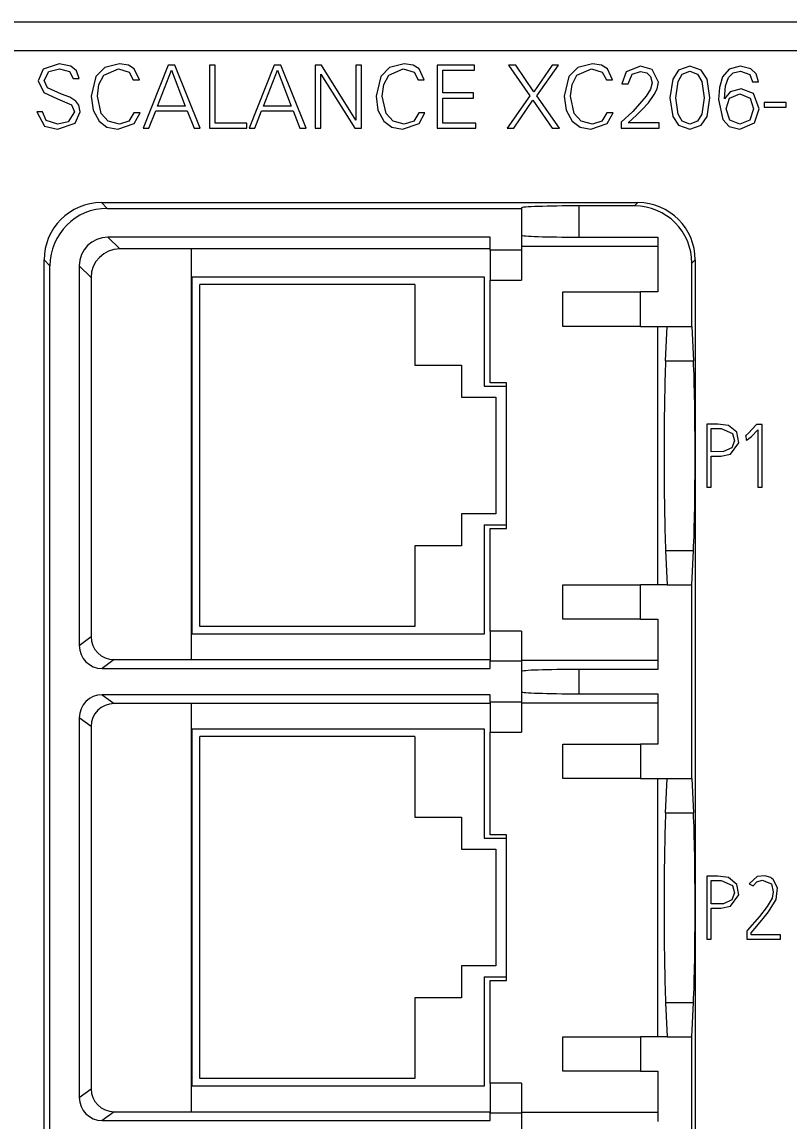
# Model space of a CAD drawing. Header units: millimetres. Extents: x 0 to 841, y 0 to 594.
# Drawn here: x 157.9 to 184.62, y 356.99 to 395.28 of the extents above; entities that cross this region are included whole.
import ezdxf

# ---------------------------------------------------------------- set-up
doc = ezdxf.new("R2010")
doc.units = ezdxf.units.MM
for name, color, linetype in [('1', 7, 'Continuous'), ('200', 7, 'Continuous'), ('66', 7, 'Continuous')]:
    doc.layers.add(name, color=color, linetype=linetype)
doc.styles.add('iso-1', font='isocp.shx')
doc.dimstyles.get("Standard").update_dxf_attribs({"dimtxt": 0.18, "dimasz": 0.18, "dimexe": 0.18, "dimexo": 0.0625, "dimgap": 0.09, "dimtad": 0, "dimtih": 1, "dimtoh": 1, "dimdec": 4, "dimzin": 0, "dimdsep": 46, "dimtxsty": 'Standard', "dimcen": 0.09, "dimadec": 0, "dimazin": 0, "dimtfac": 1, "dimtdec": 4, "dimtofl": 0, "dimtmove": 0, "dimatfit": 3, "dimfxl": 1, "dimtolj": 1, "dimtzin": 0, "dimarcsym": 0})

# ---------------------------------------------------------------- blocks, each defined once
blk = doc.blocks.new('_U5')
at = {"layer": '200', "color": 7, "lineweight": 13}
for p, q in [((192.111763, 395.28336), (214.633452, 395.28336)), ((213.133452, 395.28336), (213.133452, 237.781611)), ((178.111763, 237.781611), (214.633452, 237.781611))]:
    blk.add_line(p, q, dxfattribs=at)
at = {"layer": '200', "color": 7, "lineweight": 25}
for points in [[(213.133452, 395.28336), (213.594235, 391.783362), (212.672668, 391.783359)], [(213.133452, 237.781611), (212.672668, 241.28161), (213.594235, 241.281613)]]:
    blk.add_solid(points, dxfattribs=at)
at = {"layer": '200', "color": 7, "linetype": 'Continuous', "lineweight": 18, "insert": (212.747899, 312.165775), "char_height": 3.5, "attachment_point": 7, "rotation": 90, "line_spacing_factor": 0.963855, "style": 'iso-1'}
blk.add_mtext('\\W0.6223;157,5', dxfattribs=at)

msp = doc.modelspace()

# ---------------------------------------------------------------- linework, layer by layer
at = {"layer": '1', "color": 7, "linetype": 'Continuous', "lineweight": 13}
for p, q in [((154.672798, 395.28336), (192.111763, 395.28336)), ((192.111763, 394.28336), (155.621763, 394.28336)), ((160.668291, 388.991091), (179.349258, 388.991091)), ((160.668291, 388.991091), (160.870831, 388.788551)), ((160.870831, 388.788551), (175.296279, 388.788551)), ((175.296279, 388.806118), (175.296279, 388.788551)), ((175.296279, 388.788551), (175.296279, 387.329982)), ((177.29623, 388.875957), (177.29623, 387.787178)), ((179.234124, 388.875957), (177.29623, 388.875957)), ((179.234124, 388.875957), (179.349258, 388.991091)), ((174.203163, 387.787781), (160.892624, 387.787781)), ((160.892624, 387.787781), (161.304794, 387.375611)), ((174.203163, 387.329982), (174.203163, 387.787676)), ((177.29623, 387.787178), (180.048558, 387.787178)), ((180.048558, 387.787178), (180.048558, 385.876982)), ((163.788284, 387.375611), (161.304794, 387.375611)), ((163.788284, 387.375611), (163.788284, 373.068209)), ((174.203163, 387.375611), (163.788284, 387.375611)), ((175.296279, 387.329982), (174.203163, 387.329982)), ((174.203163, 387.329982), (174.203163, 386.291027)), ((180.048558, 387.462415), (175.296279, 387.462415)), ((175.296279, 387.329982), (175.296279, 386.291027)), ((158.669509, 326.111645), (158.669509, 386.99231)), ((158.87205, 386.789769), (158.669509, 386.99231)), ((158.87205, 326.314185), (158.87205, 386.789769)), ((159.893234, 386.78839), (159.893234, 373.558679)), ((160.305403, 386.37622), (159.893234, 386.78839)), ((181.34804, 386.99231), (181.232906, 386.877176)), ((181.232906, 384.676982), (181.232906, 386.877176)), ((181.34804, 386.99231), (181.34804, 326.111645)), ((160.305403, 386.37622), (160.305403, 373.867752)), ((163.818284, 386.401746), (173.994284, 386.401746)), ((163.818284, 386.401746), (163.818284, 373.955746)), ((173.994284, 386.401746), (173.994284, 382.591746)), ((164.088284, 374.222446), (164.088284, 386.135046)), ((171.581284, 386.135046), (164.088284, 386.135046)), ((171.581284, 386.135046), (171.581284, 383.328346)), ((174.203163, 382.712415), (174.203163, 386.291027)), ((174.203163, 386.291027), (175.296279, 386.291027)), ((176.739117, 385.876982), (179.439117, 385.876982)), ((176.739117, 384.676982), (176.739117, 385.876982)), ((180.048558, 385.876982), (179.439117, 385.876982)), ((179.439117, 384.676982), (179.439117, 385.876982)), ((179.439117, 384.676982), (176.739117, 384.676982)), ((179.439117, 384.676982), (180.373321, 384.676982)), ((180.048558, 375.676982), (180.048558, 384.676982)), ((180.318901, 383.481188), (180.373321, 384.676982)), ((180.373321, 384.676982), (181.232906, 384.676982)), ((181.232906, 384.676982), (181.287326, 383.481188)), ((171.581284, 383.328346), (173.206884, 383.328346)), ((173.206884, 383.328346), (173.206884, 382.210746)), ((180.318901, 383.481188), (181.287326, 383.481188)), ((173.994284, 382.591746), (174.774542, 382.591746)), ((174.774551, 382.712415), (174.203163, 382.712415)), ((174.774551, 377.641548), (174.774551, 382.712415)), ((173.206884, 382.210746), (174.400684, 382.210746)), ((174.400684, 382.210746), (174.400684, 378.146746)), ((174.400684, 378.146746), (173.206884, 378.146746)), ((173.206884, 378.146746), (173.206884, 377.029146)), ((173.994284, 377.765746), (174.774542, 377.765746)), ((173.994284, 377.765746), (173.994284, 373.955746)), ((174.203163, 374.062936), (174.203163, 377.641548)), ((174.203163, 377.641548), (174.774551, 377.641548)), ((173.206884, 377.029146), (171.581284, 377.029146)), ((171.581284, 377.029146), (171.581284, 374.222446)), ((180.318901, 376.872775), (181.287326, 376.872775)), ((180.318901, 376.872775), (180.373321, 375.676982)), ((181.232906, 375.676982), (181.287326, 376.872775)), ((176.739117, 375.676982), (179.439117, 375.676982)), ((176.739117, 374.476982), (176.739117, 375.676982)), ((180.373321, 375.676982), (179.439117, 375.676982)), ((179.439117, 374.476982), (179.439117, 375.676982)), ((180.373321, 375.676982), (181.232906, 375.676982)), ((181.232906, 368.926982), (181.232906, 375.676982)), ((171.581284, 374.222446), (164.088284, 374.222446)), ((179.439117, 374.476982), (176.739117, 374.476982)), ((179.439117, 374.476982), (180.048558, 374.476982)), ((180.048558, 374.476982), (180.048558, 372.725714)), ((159.893234, 373.558679), (160.305403, 373.867752)), ((173.994284, 373.955746), (163.818284, 373.955746)), ((174.203163, 374.062936), (174.203163, 373.023981)), ((175.296279, 374.062936), (174.203163, 374.062936)), ((175.296279, 374.062936), (175.296279, 373.023981)), ((161.10516, 373.068209), (160.69299, 372.759136)), ((161.10516, 373.068209), (163.788284, 373.068209)), ((163.788284, 373.068209), (174.203163, 373.068209)), ((174.203163, 373.023981), (175.296279, 373.023981)), ((174.203163, 372.759215), (174.203163, 373.023981)), ((175.296279, 373.050477), (180.048558, 373.050477)), ((175.296279, 373.023981), (175.296279, 371.579982)), ((160.69299, 372.759136), (174.203163, 372.759136)), ((177.29623, 372.725714), (177.29623, 371.878241)), ((180.048558, 372.725714), (177.29623, 372.725714)), ((174.203163, 371.844818), (160.69299, 371.844818)), ((160.69299, 371.844818), (161.10516, 371.535746)), ((174.203163, 371.579982), (174.203163, 371.84474)), ((177.29623, 371.878241), (180.048558, 371.878241)), ((180.048558, 371.878241), (180.048558, 370.126982)), ((163.788284, 371.535746), (161.10516, 371.535746)), ((163.788284, 371.535746), (163.788284, 357.318209)), ((174.203163, 371.535746), (163.788284, 371.535746)), ((175.296279, 371.579982), (174.203163, 371.579982)), ((174.203163, 371.579982), (174.203163, 370.541027)), ((175.296279, 371.579982), (175.296279, 370.541027)), ((180.048558, 371.553478), (175.296279, 371.553478)), ((159.893234, 371.045275), (159.893234, 357.808679)), ((160.305403, 370.736203), (159.893234, 371.045275)), ((160.305403, 370.736203), (160.305403, 358.117752)), ((163.818284, 370.653746), (163.818284, 358.207746)), ((163.818284, 370.653746), (173.994284, 370.653746)), ((164.088284, 358.474446), (164.088284, 370.387046)), ((171.581284, 370.387046), (164.088284, 370.387046)), ((171.581284, 370.387046), (171.581284, 367.580346)), ((173.994284, 370.653746), (173.994284, 366.843746)), ((174.203163, 366.962415), (174.203163, 370.541027)), ((174.203163, 370.541027), (175.296279, 370.541027)), ((176.739117, 370.126982), (179.439117, 370.126982)), ((176.739117, 368.926982), (176.739117, 370.126982)), ((180.048558, 370.126982), (179.439117, 370.126982)), ((179.439117, 370.126982), (179.439117, 368.926982)), ((179.439117, 368.926982), (176.739117, 368.926982)), ((179.439117, 368.926982), (180.373321, 368.926982)), ((180.048558, 359.926982), (180.048558, 368.926982)), ((180.318901, 367.731188), (180.373321, 368.926982)), ((180.373321, 368.926982), (181.232906, 368.926982)), ((181.232906, 368.926982), (181.287326, 367.731188)), ((180.318901, 367.731188), (181.287326, 367.731188)), ((171.581284, 367.580346), (173.206884, 367.580346)), ((173.206884, 367.580346), (173.206884, 366.462746)), ((173.994284, 366.843746), (174.774542, 366.843746)), ((174.774551, 366.962415), (174.203163, 366.962415)), ((174.774551, 361.891548), (174.774551, 366.962415)), ((173.206884, 366.462746), (174.400684, 366.462746)), ((174.400684, 366.462746), (174.400684, 362.398746)), ((174.400684, 362.398746), (173.206884, 362.398746)), ((173.206884, 362.398746), (173.206884, 361.281146)), ((173.994284, 362.017746), (174.774542, 362.017746)), ((173.994284, 362.017746), (173.994284, 358.207746)), ((174.203163, 358.312936), (174.203163, 361.891548)), ((174.203163, 361.891548), (174.774551, 361.891548)), ((173.206884, 361.281146), (171.581284, 361.281146)), ((171.581284, 361.281146), (171.581284, 358.474446)), ((180.318901, 361.122775), (181.287326, 361.122775)), ((180.318901, 361.122775), (180.373321, 359.926982)), ((181.232906, 359.926982), (181.287326, 361.122775)), ((176.739117, 359.926982), (179.439117, 359.926982)), ((176.739117, 358.726982), (176.739117, 359.926982)), ((180.373321, 359.926982), (179.439117, 359.926982)), ((179.439117, 359.926982), (179.439117, 358.726982)), ((180.373321, 359.926982), (181.232906, 359.926982)), ((181.232906, 353.176982), (181.232906, 359.926982)), ((171.581284, 358.474446), (164.088284, 358.474446)), ((179.439117, 358.726982), (176.739117, 358.726982)), ((179.439117, 358.726982), (180.048558, 358.726982)), ((180.048558, 358.726982), (180.048558, 356.975714)), ((159.893234, 357.808679), (160.305403, 358.117752)), ((173.994284, 358.207746), (163.818284, 358.207746)), ((174.203163, 358.312936), (174.203163, 357.273981)), ((175.296279, 358.312936), (174.203163, 358.312936)), ((175.296279, 358.312936), (175.296279, 357.273981)), ((161.10516, 357.318209), (160.69299, 357.009136)), ((161.10516, 357.318209), (163.788284, 357.318209)), ((163.788284, 357.318209), (174.203163, 357.318209)), ((174.203163, 357.273981), (175.296279, 357.273981)), ((174.203163, 357.009215), (174.203163, 357.273981)), ((175.296279, 357.300477), (180.048558, 357.300477)), ((175.296279, 357.273981), (175.296279, 355.829982)), ((160.69299, 357.009136), (174.203163, 357.009136))]:
    msp.add_line(p, q, dxfattribs=at)
for centre, major_axis, ratio, start_param, end_param in [((160.670728, 386.989872), (-1.415937, 1.415937), 0.998783, 5.498396131, 7.067974483), ((160.873269, 386.787332), (-1.415937, 1.415937), 0.998783, 5.498396131, 7.067974483), ((177.29623, 388.806118), (1.999951, 0), 0.034921, 1.570796327, 3.141592654), ((179.231687, 386.874738), (1.415937, 1.415937), 0.998783, 5.498396131, 7.067974483), ((179.346821, 386.989872), (1.415937, 1.415937), 0.998783, 5.498396131, 7.067974483), ((160.893843, 386.787171), (-0.707969, 0.707969), 0.998783, 5.498396131, 7.067974483), ((177.29623, 387.857018), (1.999951, 0), 0.034921, 3.141592654, 4.71238898), ((161.306013, 386.375001), (-0.707969, 0.707969), 0.998783, 5.498396131, 7.067974483), ((180.40744, 380.176982), (0, 4.164861), 0.034921, 0.654498469, 2.487094184), ((181.198788, 380.176982), (0, 4.164861), 0.034921, 3.796091123, 5.628686838), ((161.105891, 373.868483), (-0.64065, -0.480402), 0.999049, 5.640226247, 7.210109012), ((160.693721, 373.55941), (-0.64065, -0.480402), 0.999049, 5.640226247, 7.210109012), ((177.29623, 372.655874), (1.999951, 0), 0.034921, 1.570796327, 3.141592654), ((160.693721, 371.044544), (-0.64065, 0.480402), 0.999049, 5.356261603, 6.926144367), ((177.29623, 371.948081), (1.999951, 0), 0.034921, 3.141592654, 4.71238898), ((161.105891, 370.735472), (-0.64065, 0.480402), 0.999049, 5.356261603, 6.926144367), ((180.40744, 364.426982), (0, 4.164861), 0.034921, 0.654498469, 2.487094184), ((181.198788, 364.426982), (0, 4.164861), 0.034921, 3.796091123, 5.628686838), ((161.105891, 358.118483), (-0.64065, -0.480402), 0.999049, 5.640226247, 7.210109012), ((160.693721, 357.80941), (-0.64065, -0.480402), 0.999049, 5.640226247, 7.210109012)]:
    msp.add_ellipse(centre, major_axis=major_axis, ratio=ratio, start_param=start_param, end_param=end_param, dxfattribs=at)
at = {"layer": '66', "color": 7, "linetype": 'Continuous', "lineweight": 13}
for p, q in [((162.991265, 393.784298), (162.118537, 391.58086)), ((163.226345, 393.784298), (162.991265, 393.784298)), ((164.105284, 391.58086), (163.226345, 393.784298)), ((164.622162, 393.784298), (164.426842, 393.784298)), ((164.426842, 393.784298), (164.426842, 391.58086)), ((164.622162, 391.757916), (164.622162, 393.784298)), ((166.679979, 393.784298), (165.807252, 391.58086)), ((166.915059, 393.784298), (166.679979, 393.784298)), ((167.793999, 391.58086), (166.915059, 393.784298)), ((168.335229, 393.784298), (168.115556, 393.784298)), ((168.115556, 393.784298), (168.115556, 391.58086)), ((169.53175, 391.864646), (168.335229, 393.784298)), ((169.72707, 393.784298), (169.53175, 393.784298)), ((169.53175, 393.784298), (169.53175, 391.864646)), ((169.72707, 391.58086), (169.72707, 393.784298)), ((173.666023, 393.784298), (172.356683, 393.784298)), ((172.356683, 393.784298), (172.356683, 391.58086)), ((173.666023, 393.607243), (173.666023, 393.784298)), ((175.098867, 393.784298), (174.839434, 393.784298)), ((174.839434, 393.784298), (175.584184, 392.713145)), ((175.721356, 392.853546), (175.098867, 393.784298)), ((176.368446, 393.784298), (175.721356, 392.853546)), ((175.82821, 392.713145), (176.591101, 393.784298)), ((176.591101, 393.784298), (176.368446, 393.784298)), ((159.684244, 393.311281), (159.885528, 393.311281)), ((161.775609, 393.268539), (161.989318, 393.268539)), ((162.621996, 392.349964), (163.107314, 393.607243)), ((163.107314, 393.607243), (163.583437, 392.349964)), ((166.31071, 392.349964), (166.796028, 393.607243)), ((166.796028, 393.607243), (167.272152, 392.349964)), ((168.310876, 391.58086), (168.310876, 393.466965)), ((168.310876, 393.466965), (169.494973, 391.58086)), ((171.696422, 393.268539), (171.910131, 393.268539)), ((172.552003, 392.810805), (172.552003, 393.607243)), ((172.552003, 393.607243), (173.666023, 393.607243)), ((178.252563, 393.268539), (178.466272, 393.268539)), ((178.790812, 393.125155), (179.013466, 393.125155)), ((183.348775, 393.198338), (183.553537, 393.198338)), ((173.623281, 392.810805), (172.552003, 392.810805)), ((172.552003, 391.757916), (172.552003, 392.633749)), ((172.552003, 392.633749), (173.623281, 392.633749)), ((173.623281, 392.633749), (173.623281, 392.810805)), ((175.584184, 392.713145), (174.799674, 391.58086)), ((175.025559, 391.58086), (175.694021, 392.563548)), ((175.694021, 392.563548), (176.362234, 391.58086)), ((176.615454, 391.58086), (175.82821, 392.713145)), ((158.615948, 392.151538), (158.414416, 392.151538)), ((162.013671, 392.114884), (161.79698, 392.114884)), ((162.322803, 391.58086), (162.557883, 392.185085)), ((162.557883, 392.185085), (163.653514, 392.185085)), ((163.583437, 392.349964), (162.621996, 392.349964)), ((163.653514, 392.185085), (163.891576, 391.58086)), ((166.011518, 391.58086), (166.246598, 392.185085)), ((166.246598, 392.185085), (167.342228, 392.185085)), ((167.272152, 392.349964), (166.31071, 392.349964)), ((167.342228, 392.185085), (167.58029, 391.58086)), ((171.934484, 392.114884), (171.717793, 392.114884)), ((178.490625, 392.114884), (178.273934, 392.114884)), ((184.518706, 392.478065), (183.749603, 392.478065)), ((183.749603, 392.478065), (183.749603, 392.316416)), ((183.749603, 392.316416), (184.518706, 392.316416)), ((184.518706, 392.316416), (184.518706, 392.478065)), ((165.732951, 391.757916), (164.622162, 391.757916)), ((165.732951, 391.58086), (165.732951, 391.757916)), ((173.711747, 391.757916), (172.552003, 391.757916)), ((173.711747, 391.58086), (173.711747, 391.757916)), ((178.769441, 391.788357), (178.769441, 391.58086)), ((180.096921, 391.766986), (179.016448, 391.766986)), ((180.096921, 391.58086), (180.096921, 391.766986)), ((162.118537, 391.58086), (162.322803, 391.58086)), ((163.891576, 391.58086), (164.105284, 391.58086)), ((164.426842, 391.58086), (165.732951, 391.58086)), ((165.807252, 391.58086), (166.011518, 391.58086)), ((167.58029, 391.58086), (167.793999, 391.58086)), ((168.115556, 391.58086), (168.310876, 391.58086)), ((169.494973, 391.58086), (169.72707, 391.58086)), ((172.356683, 391.58086), (173.711747, 391.58086)), ((174.799674, 391.58086), (175.025559, 391.58086)), ((176.362234, 391.58086), (176.615454, 391.58086)), ((178.769441, 391.58086), (180.096921, 391.58086)), ((181.747906, 381.274482), (181.747906, 379.074482)), ((181.903452, 381.118935), (182.254326, 381.118935)), ((181.903452, 380.310361), (181.903452, 381.118935)), ((183.483948, 381.262413), (183.462494, 381.23783)), ((183.676147, 381.262413), (183.483948, 381.262413)), ((183.523729, 381.073344), (183.523729, 379.071353)), ((183.676147, 379.071353), (183.676147, 381.262413)), ((183.096423, 380.86863), (183.114749, 380.874888)), ((183.114749, 380.874888), (183.124135, 380.719341)), ((181.903452, 379.074482), (181.903452, 380.154815)), ((181.747906, 379.074482), (181.903452, 379.074482)), ((183.523729, 379.071353), (183.676147, 379.071353)), ((181.747906, 365.524482), (181.747906, 363.324482)), ((181.903452, 364.560361), (181.903452, 365.368935)), ((181.903452, 365.368935), (182.254326, 365.368935)), ((183.224704, 365.252722), (183.361925, 365.182547)), ((181.903452, 363.324482), (181.903452, 364.404815)), ((183.16034, 363.626635), (183.142014, 363.60518)), ((183.142014, 363.60518), (183.142014, 363.324482)), ((183.294879, 363.476899), (183.294879, 363.550203)), ((184.313977, 363.476899), (183.294879, 363.476899)), ((184.313977, 363.324482), (184.313977, 363.476899)), ((181.747906, 363.324482), (181.903452, 363.324482)), ((183.142014, 363.324482), (184.313977, 363.324482))]:
    msp.add_line(p, q, dxfattribs=at)
for points in [[(159.195696, 393.82704), (158.632662, 393.636628), (158.466352, 393.231886)], [(158.667885, 393.24108), (158.837234, 393.555626), (159.208121, 393.649985)], [(159.885528, 393.311281), (159.800229, 393.58005), (159.599686, 393.742411), (159.195696, 393.82704)], [(159.208121, 393.649985), (159.554839, 393.556403), (159.684244, 393.311281)], [(161.29054, 393.82704), (160.780095, 393.702126), (160.471604, 393.384728), (160.310709, 392.70395)], [(160.524418, 392.697862), (160.580874, 393.103237), (160.752096, 393.425942), (161.259726, 393.649985)], [(161.259726, 393.649985), (161.633059, 393.532754), (161.775609, 393.268539)], [(161.989318, 393.268539), (161.811053, 393.6509), (161.603829, 393.774758), (161.29054, 393.82704)], [(171.211104, 393.82704), (170.700815, 393.702126), (170.392396, 393.384728), (170.231523, 392.70395)], [(170.445232, 392.697862), (170.501693, 393.103237), (170.672953, 393.425942), (171.180788, 393.649985)], [(171.180788, 393.649985), (171.55371, 393.532754), (171.696422, 393.268539)], [(171.910131, 393.268539), (171.73172, 393.6509), (171.524424, 393.774758), (171.211104, 393.82704)], [(177.767245, 393.82704), (177.2568, 393.702126), (176.94831, 393.384728), (176.787415, 392.70395)], [(177.001124, 392.697862), (177.057585, 393.103237), (177.228846, 393.425942), (177.73668, 393.649985)], [(177.73668, 393.649985), (178.10983, 393.532754), (178.252563, 393.268539)], [(178.466272, 393.268539), (178.287861, 393.6509), (178.080565, 393.774758), (177.767245, 393.82704)], [(179.443866, 393.738575), (178.948162, 393.543669), (178.790812, 393.125155)], [(180.069586, 393.183056), (179.844695, 393.626715), (179.443866, 393.738575)], [(181.858776, 392.642944), (181.76267, 393.292613), (181.554963, 393.605577), (181.16298, 393.738575), (180.770997, 393.605577), (180.563291, 393.292613), (180.467184, 392.642944)], [(182.918623, 393.738575), (182.527972, 393.637711), (182.299209, 393.373468), (182.19173, 393.003364), (182.164927, 392.584919)], [(183.553537, 393.198338), (183.472131, 393.478445), (183.290705, 393.64887), (182.918623, 393.738575)], [(179.013466, 393.125155), (179.155758, 393.464033), (179.440884, 393.558537)], [(179.440884, 393.558537), (179.661999, 393.507496), (179.787302, 393.385751), (179.846682, 393.164791)], [(180.67145, 392.642944), (180.750037, 393.21053), (180.898104, 393.462599), (181.16298, 393.567607), (181.427713, 393.462599), (181.575705, 393.21053), (181.654262, 392.642944)], [(182.369193, 392.60629), (182.407159, 393.055172), (182.505184, 393.352439), (182.674124, 393.51696), (182.924836, 393.567607)], [(182.924836, 393.567607), (183.245666, 393.448444), (183.348775, 393.198338)], [(158.466352, 393.231886), (158.662796, 392.825369), (159.131583, 392.60629)], [(159.272233, 392.771045), (158.782893, 392.991792), (158.667885, 393.24108)], [(179.846682, 393.164791), (179.79255, 392.942788), (179.639186, 392.700844)], [(179.718457, 392.471977), (179.923811, 392.75253), (180.028683, 392.957937), (180.069586, 393.183056)], [(182.943225, 392.954188), (182.566983, 392.848859), (182.369193, 392.60629)], [(183.580872, 392.255286), (183.377957, 392.792411), (182.943225, 392.954188)], [(159.131583, 392.60629), (159.619726, 392.3936), (159.723756, 392.148556)], [(159.775692, 392.530001), (159.566261, 392.663185), (159.272233, 392.771045)], [(159.925288, 392.157626), (159.877517, 392.384925), (159.775692, 392.530001)], [(160.310709, 392.70395), (160.377508, 392.215573), (160.586763, 391.822521), (160.859771, 391.621152), (161.235373, 391.547313)], [(161.29054, 391.724244), (160.902026, 391.828308), (160.658137, 392.09736), (160.524418, 392.697862)], [(170.231523, 392.70395), (170.298369, 392.215573), (170.507722, 391.822521), (170.780802, 391.621152), (171.156435, 391.547313)], [(171.211104, 391.724244), (170.822746, 391.828308), (170.578929, 392.09736), (170.445232, 392.697862)], [(176.787415, 392.70395), (176.854261, 392.215573), (177.063615, 391.822521), (177.336694, 391.621152), (177.712327, 391.547313)], [(177.767245, 391.724244), (177.37884, 391.828308), (177.134924, 392.09736), (177.001124, 392.697862)], [(179.639186, 392.700844), (179.174965, 392.168947), (178.769441, 391.788357)], [(180.467184, 392.642944), (180.563291, 391.994766), (180.770997, 391.682826), (181.16298, 391.550295), (181.554963, 391.682826), (181.76267, 391.994766), (181.858776, 392.642944)], [(181.654262, 392.642944), (181.575705, 392.076802), (181.427713, 391.825787), (181.16298, 391.721262), (180.898104, 391.825787), (180.750037, 392.076802), (180.67145, 392.642944)], [(182.164927, 392.584919), (182.309056, 391.890226), (182.535625, 391.645437), (182.906447, 391.550295)], [(182.903465, 391.721262), (182.552088, 391.868109), (182.427341, 392.255286), (182.544074, 392.632631), (182.903465, 392.783346)], [(182.903465, 392.783346), (183.260029, 392.632631), (183.376358, 392.255286), (183.252015, 391.868109), (182.903465, 391.721262)], [(158.414416, 392.151538), (158.686372, 391.65835), (159.140778, 391.547313)], [(159.152954, 391.724244), (158.743082, 391.848557), (158.615948, 392.151538)], [(159.140778, 391.547313), (159.756137, 391.756795), (159.925288, 392.157626)], [(159.723756, 392.148556), (159.503468, 391.803104), (159.152954, 391.724244)], [(161.235373, 391.547313), (161.810148, 391.746504), (162.013671, 392.114884)], [(161.79698, 392.114884), (161.623338, 391.830989), (161.29054, 391.724244)], [(171.156435, 391.547313), (171.731086, 391.746504), (171.934484, 392.114884)], [(171.717793, 392.114884), (171.544027, 391.830989), (171.211104, 391.724244)], [(177.712327, 391.547313), (178.287103, 391.746504), (178.490625, 392.114884)], [(178.273934, 392.114884), (178.100065, 391.830989), (177.767245, 391.724244)], [(179.016448, 391.766986), (179.298098, 392.032866), (179.49039, 392.220837), (179.718457, 392.471977)], [(182.906447, 391.550295), (183.41625, 391.766323), (183.580872, 392.255286)], [(181.903452, 380.154815), (182.244314, 380.154835), (182.575938, 380.222416), (182.871038, 380.617119), (182.799654, 380.987846), (182.509913, 381.229744), (182.131375, 381.274237), (181.747906, 381.274482)], [(182.254326, 381.118935), (182.641343, 380.943338), (182.721459, 380.688655), (182.622711, 380.446786), (182.334507, 380.314365), (181.903452, 380.310361)], [(183.462494, 381.23783), (183.216525, 380.97458), (183.096423, 380.86863)], [(183.15587, 380.725152), (183.220414, 380.768277), (183.303701, 380.844513), (183.523729, 381.073344)], [(183.124135, 380.719341), (183.14086, 380.721275), (183.15587, 380.725152)], [(181.903452, 364.404815), (182.244314, 364.404835), (182.575938, 364.472416), (182.871038, 364.867119), (182.799654, 365.237846), (182.509913, 365.479744), (182.131375, 365.524237), (181.747906, 365.524482)], [(182.254326, 365.368935), (182.641343, 365.193338), (182.721459, 364.938655), (182.622711, 364.696786), (182.334507, 364.564365), (181.903452, 364.560361)], [(183.976959, 365.472633), (183.767209, 365.533158), (183.508359, 365.509327), (183.224704, 365.252722)], [(183.361925, 365.182547), (183.49175, 365.330593), (183.680023, 365.384003), (183.999755, 365.252722)], [(184.066801, 365.410057), (184.020196, 365.447105), (183.976959, 365.472633)], [(184.170498, 364.70965), (184.214814, 365.111731), (184.066801, 365.410057)], [(183.999755, 365.252722), (184.06625, 364.978344), (184.023891, 364.761499)], [(184.023891, 364.761499), (183.852603, 364.464126), (183.585157, 364.122591), (183.16034, 363.626635)], [(183.294879, 363.550203), (183.490584, 363.780924), (183.720384, 364.05301), (183.906114, 364.282684), (184.170498, 364.70965)]]:
    msp.add_lwpolyline(points, dxfattribs=at)

# ---------------------------------------------------------------- dimensions: what is measured, and where the dimension line sits
at = {"layer": '200', "color": 7, "linetype": 'Continuous', "lineweight": 18}
dim = msp.add_linear_dim(base=(213.133452, 237.781611), p1=(192.111763, 395.28336), p2=(178.111763, 237.781611), angle=90, dimstyle='Standard', override={"dimtxt": 3.5, "dimasz": 3.5, "dimexe": 1.5, "dimexo": 0, "dimgap": 1.75, "dimtad": 1, "dimtih": 0, "dimtoh": 0, "dimdec": 1, "dimlfac": 1, "dimzin": 8, "dimdsep": 44, "dimlunit": 2, "dimtxsty": 'iso-1', "dimsah": 1, "dimse1": 0, "dimse2": 0, "dimsd1": 0, "dimsd2": 0, "dimclrd": 7, "dimclre": 7, "dimclrt": 7, "dimtol": 0, "dimtm": -0.1, "dimtfac": 0.714286, "dimtdec": 2, "dimtofl": 1, "dimtmove": 0, "dimtzin": 8, "dimlwd": 13, "dimlwe": 13}, dxfattribs=at)
dim.commit()
dim.dimension.update_dxf_attribs({"geometry": '_U5', "text_midpoint": (213.133452, 316.532486), "dimtype": 160})

doc.saveas('drawing.dxf')
